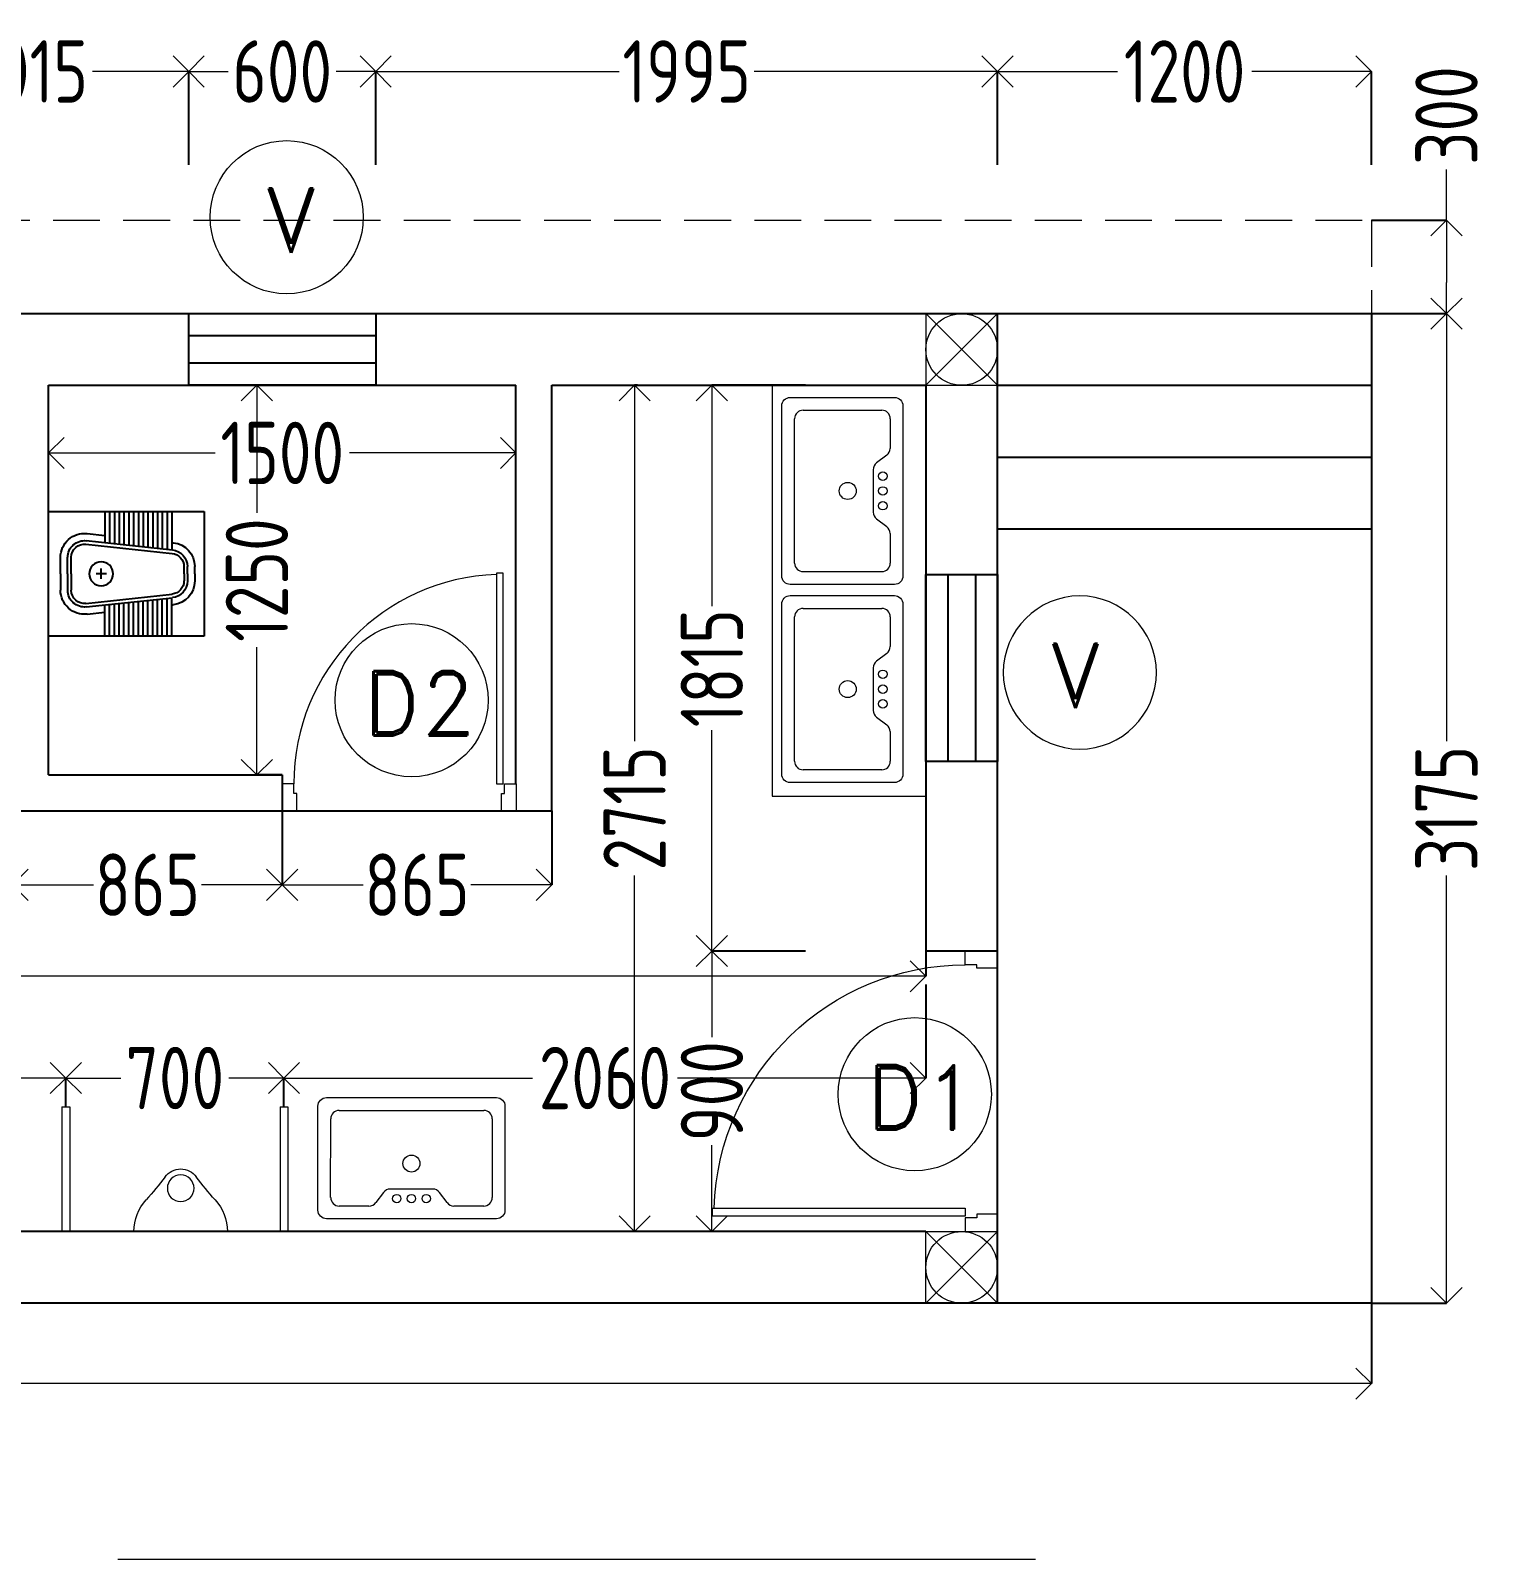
# Model space of a CAD drawing. Header units: inches. Extents: x -605 to 2991212, y -2872845 to 0.
# Drawn here: x 2292729 to 2297403, y -2839768 to -2834863 of the extents above; entities that cross this region are included whole.
import ezdxf

# ---------------------------------------------------------------- set-up
doc = ezdxf.new("R2010")
doc.units = ezdxf.units.IN
doc.header["$LTSCALE"] = 600
doc.header["$MEASUREMENT"] = 0
doc.linetypes.add('DASHED2', pattern=[0.375, 0.25, -0.125])
doc.layers.add('B-SANTECH', color=123, linetype='Continuous')
doc.layers.add('SnT-ROAD', color=25, linetype='Continuous')
for name, color, linetype, lineweight in [('DIM', 251, 'Continuous', 0), ('FURNITURE', 23, 'Continuous', 9), ('OBJET', 251, 'Continuous', 9), ('rRCC 2', 40, 'Continuous', 15), ('TEXT', 7, 'Continuous', 0)]:
    doc.layers.add(name, color=color, linetype=linetype, lineweight=lineweight)
doc.layers.add('window', color=7, linetype='Continuous', lineweight=15, true_color=0x735461)
doc.styles.add('DIM', font='geniso.shx', dxfattribs={"width": 0.85})
doc.styles.add('PV_ROMAND', font='romand.shx')
doc.dimstyles.new('ST-100', dxfattribs={"dimscale": 100, "dimtxt": 2.5, "dimasz": 2, "dimexe": 0.18, "dimexo": 0.0625, "dimgap": 0.2, "dimtad": 0, "dimdec": 0, "dimzin": 0, "dimdsep": 46, "dimtxsty": 'DIM', "dimblk": 'OPEN90', "dimcen": 0.09, "dimclrd": 256, "dimclrt": 7, "dimadec": 0, "dimazin": 0, "dimtfac": 1, "dimtdec": 0, "dimtofl": 0, "dimtmove": 0, "dimatfit": 3, "dimldrblk": 'OPEN90', "dimfxl": 1, "dimtolj": 1, "dimtzin": 0, "dimlwd": -1, "dimarcsym": 0})

# ---------------------------------------------------------------- blocks, each defined once
blk = doc.blocks.new('door1')
at = {"layer": 'FURNITURE', "ltscale": 10}
blk.add_line((-29102.45, -2427.68), (-29134.02, -2427.68), dxfattribs=at)
for points in [[(-29103.25, -2391.1), (-29103.25, -2423.54), (-29102.22, -2423.54), (-29102.22, -2391.1)], [(-29134.02, -2425.03), (-29134.47, -2425.03), (-29134.47, -2423.52), (-29136.24, -2423.52), (-29136.24, -2427.68), (-29134.02, -2427.68)], [(-29102.45, -2425.03), (-29102.01, -2425.03), (-29102.01, -2423.52), (-29100.24, -2423.52), (-29100.24, -2427.68), (-29102.45, -2427.68)]]:
    blk.add_lwpolyline(points, close=True, dxfattribs=at)
blk.add_arc((-29102.22, -2423.52), 32.24, 91.8346, 180, dxfattribs=at)
blk = doc.blocks.new('D1')
at = {"layer": 'TEXT'}
blk.add_circle((2456730.2, -2276732.2), 245.7, dxfattribs=at)
at = {"layer": 'TEXT', "insert": (2456573, -2276639.1), "char_height": 206.12, "attachment_point": 1, "style": 'PV_ROMAND'}
blk.add_mtext('D1', dxfattribs=at)
blk = doc.blocks.new('svsdsdcsd')
at = {"layer": 'OBJET', "linetype": 'ByBlock'}
for p, q in [((165026.23, -53640.84), (165026.23, -53633.05)), ((165027.08, -53632.21), (165041.39, -53632.21)), ((165042.23, -53633.05), (165042.23, -53640.84)), ((165031.46, -53640.33), (165030.7, -53641.34)), ((165036.34, -53640), (165032.13, -53640)), ((165037.77, -53641.34), (165037.01, -53640.33)), ((165030.02, -53641.68), (165027.08, -53641.68)), ((165041.39, -53641.68), (165038.44, -53641.68))]:
    blk.add_line(p, q, dxfattribs=at)
blk.add_lwpolyline([(165042.66, -53642.94), (165025.81, -53642.94, -0.414214), (165024.97, -53642.1), (165024.97, -53631.78, -0.414214), (165025.81, -53630.94), (165042.66, -53630.94, -0.414214), (165043.5, -53631.78), (165043.5, -53642.1, -0.414214)], format="xyb", close=True, dxfattribs=at)
for centre, radius in [((165034.23, -53637.47), 0.842), ((165032.77, -53640.95), 0.421), ((165034.23, -53640.95), 0.421), ((165035.7, -53640.95), 0.421)]:
    blk.add_circle(centre, radius, dxfattribs=at)
for centre, start, end in [((165027.08, -53633.05), 90, 180), ((165041.39, -53633.05), 0, 90), ((165027.08, -53640.84), 180, 270), ((165032.13, -53640.84), 90, 143.1301), ((165036.34, -53640.84), 36.8699, 90), ((165041.39, -53640.84), 270, 0), ((165030.02, -53640.84), 270, 323.1301), ((165038.44, -53640.84), 216.8699, 270)]:
    blk.add_arc(centre, 0.842, start, end, dxfattribs=at)
blk = doc.blocks.new('5TV')
at = {"layer": 'SnT-ROAD', "color": 5, "linetype": 'ByBlock'}
blk.add_lwpolyline([(2695000, -2336680.5), (2695000, -2337280.5), (2695230, -2337280.5), (2695230, -2336680.5)], close=True, dxfattribs=at)
for points in [[(2695070.9, -2337280.5), (2695070.9, -2336680.5)], [(2695159.1, -2337280.5), (2695159.1, -2336680.5)]]:
    blk.add_lwpolyline(points, dxfattribs=at)
blk = doc.blocks.new('V')
at = {"layer": 'TEXT'}
blk.add_circle((2924931.5, -2650683.9), 245.7, dxfattribs=at)
at = {"layer": 'TEXT', "insert": (2925023.1, -2650609.2), "char_height": 206.1, "attachment_point": 1, "rotation": 270, "style": 'PV_ROMAND'}
blk.add_mtext('V', dxfattribs=at)
blk = doc.blocks.new('_Open90')
at = {"color": 0, "linetype": 'ByBlock', "lineweight": -2}
for p, q in [((-0.5, 0.5), (0, 0)), ((0, 0), (-1, 0)), ((0, 0), (-0.5, -0.5))]:
    blk.add_line(p, q, dxfattribs=at)
blk = doc.blocks.new('*D2788')
at = {"layer": 'Defpoints', "color": 0}
for p in [(2284551.1, -2838946.3), (2297031.1, -2838946.3), (2297031.1, -2839204.3)]:
    blk.add_point(p, dxfattribs=at)
at = {"layer": 'DIM', "color": 0, "linetype": 'ByBlock', "lineweight": -2}
for p, q in [((2284551.1, -2838946.3), (2284551.1, -2839204.3)), ((2297031.1, -2838946.3), (2297031.1, -2839204.3))]:
    blk.add_line(p, q, dxfattribs=at)
at = {"layer": 'DIM', "linetype": 'ByBlock'}
for p, q in [((2284651.1, -2839204.3), (2290507.6, -2839204.3)), ((2296931.1, -2839204.3), (2291074.7, -2839204.3))]:
    blk.add_line(p, q, dxfattribs=at)
at = {"layer": 'DIM', "xscale": 100, "yscale": 100, "zscale": 100, "rotation": 180}
blk.add_blockref('_Open90', (2284551.1, -2839204.3), dxfattribs=at)
at = {"layer": 'DIM', "xscale": 100, "yscale": 100, "zscale": 100}
blk.add_blockref('_Open90', (2297031.1, -2839204.3), dxfattribs=at)
at = {"layer": 'DIM', "color": 7, "insert": (2290791.1, -2839204.3), "char_height": 200, "attachment_point": 5, "style": 'DIM'}
blk.add_mtext('\\A1;12480', dxfattribs=at)
blk = doc.blocks.new('Urinal')
at = {"layer": 'OBJET'}
blk.add_circle((2454060.82, -2300340.1), 1.71, dxfattribs=at)
for centre, radius, start, end in [((2454055.28, -2300340.1), 6, 47.5611, 90), ((2454083.62, -2300309.11), 36, 227.5611, 233.6632), ((2454060.82, -2300340.1), 2.48, 306.3368, 53.6632), ((2454083.62, -2300371.1), 36, 126.3368, 132.4389), ((2454055.28, -2300340.1), 6, 270, 312.4389)]:
    blk.add_arc(centre, radius, start, end, dxfattribs=at)
blk = doc.blocks.new('D2')
at = {"layer": 'TEXT'}
blk.add_circle((2458088.9, -2300413.6), 245.7, dxfattribs=at)
at = {"layer": 'TEXT', "insert": (2457931.8, -2300320.5), "char_height": 206.12, "attachment_point": 1, "style": 'PV_ROMAND'}
blk.add_mtext('D2', dxfattribs=at)
blk = doc.blocks.new('TGR5B')
at = {"layer": 'B-SANTECH', "color": 251}
for p, q in [((2745802, -2720722), (2744229, -2720722)), ((2744229, -2720722), (2744229, -2721981)), ((2744556, -2720722), (2744556, -2721109)), ((2744605, -2720722), (2744605, -2721104)), ((2744653, -2720722), (2744653, -2721099)), ((2744701, -2720722), (2744701, -2721093)), ((2744750, -2720722), (2744750, -2721088)), ((2744798, -2720722), (2744798, -2721083)), ((2744847, -2720722), (2744847, -2721078)), ((2744895, -2720722), (2744895, -2721073)), ((2744944, -2720722), (2744944, -2721068)), ((2744992, -2720722), (2744992, -2721062)), ((2745040, -2720722), (2745040, -2721057)), ((2745089, -2720722), (2745089, -2721052)), ((2745137, -2720722), (2745137, -2721047)), ((2745186, -2720722), (2745186, -2721042)), ((2745234, -2720722), (2745234, -2721036)), ((2745802, -2721981), (2745802, -2720722)), ((2744556, -2721036), (2744542, -2721038)), ((2745421, -2721016), (2744550, -2721110)), ((2745425, -2721052), (2744553, -2721146)), ((2745413, -2720944), (2745234, -2720963)), ((2745572, -2721351), (2745572, -2721185)), ((2745609, -2721351), (2745609, -2721185)), ((2745681, -2721351), (2745681, -2721185)), ((2744326, -2721351), (2744326, -2721278)), ((2744326, -2721351), (2744326, -2721424)), ((2744398, -2721351), (2744398, -2721278)), ((2744398, -2721351), (2744398, -2721424)), ((2744434, -2721351), (2744434, -2721278)), ((2744434, -2721351), (2744434, -2721424)), ((2745218, -2721351), (2745322, -2721351)), ((2745270, -2721403), (2745270, -2721299)), ((2745572, -2721351), (2745572, -2721518)), ((2745609, -2721351), (2745609, -2721518)), ((2745681, -2721351), (2745681, -2721518)), ((2744556, -2721667), (2744542, -2721665)), ((2745421, -2721686), (2744550, -2721593)), ((2745425, -2721650), (2744553, -2721557)), ((2744556, -2721981), (2744556, -2721593)), ((2744605, -2721981), (2744605, -2721599)), ((2744653, -2721981), (2744653, -2721604)), ((2744701, -2721981), (2744701, -2721609)), ((2744750, -2721981), (2744750, -2721614)), ((2744798, -2721981), (2744798, -2721619)), ((2744847, -2721981), (2744847, -2721625)), ((2744895, -2721981), (2744895, -2721630)), ((2744944, -2721981), (2744944, -2721635)), ((2744992, -2721981), (2744992, -2721640)), ((2745040, -2721981), (2745040, -2721645)), ((2745089, -2721981), (2745089, -2721651)), ((2745137, -2721981), (2745137, -2721656)), ((2745186, -2721981), (2745186, -2721661)), ((2745234, -2721981), (2745234, -2721666)), ((2745413, -2721758), (2745234, -2721739)), ((2744229, -2721981), (2745802, -2721981))]:
    blk.add_line(p, q, dxfattribs=at)
blk.add_circle((2745270, -2721351), 121, dxfattribs=at)
for centre, radius, start, end in [((2744568, -2721278), 242, 96.1155, 180), ((2745439, -2721185), 242, 0, 96.1155), ((2745439, -2721185), 169, 0, 96.1155), ((2745439, -2721185), 133, 0, 96.1155), ((2744568, -2721278), 169, 96.1155, 180), ((2744568, -2721278), 133, 96.1155, 180), ((2744568, -2721424), 242, 180, 263.8845), ((2744568, -2721424), 169, 180, 263.8845), ((2744568, -2721424), 133, 180, 263.8845), ((2745439, -2721518), 242, 263.8845, 0), ((2745439, -2721518), 169, 263.8845, 0), ((2745439, -2721518), 133, 263.8845, 0)]:
    blk.add_arc(centre, radius, start, end, dxfattribs=at)
blk = doc.blocks.new('*D2795')
at = {"layer": 'Defpoints', "color": 0}
for p in [(2292786.1, -2836218.2), (2294286.1, -2836218.2), (2294286.1, -2836218.2)]:
    blk.add_point(p, dxfattribs=at)
at = {"layer": 'DIM', "color": 0, "linetype": 'ByBlock', "lineweight": -2}
for p, q in [((2292786.1, -2836218.2), (2292786.1, -2836218.2)), ((2294286.1, -2836218.2), (2294286.1, -2836218.2))]:
    blk.add_line(p, q, dxfattribs=at)
at = {"layer": 'DIM', "linetype": 'ByBlock'}
for p, q in [((2292886.1, -2836218.2), (2293320.6, -2836218.2)), ((2294186.1, -2836218.2), (2293751.7, -2836218.2))]:
    blk.add_line(p, q, dxfattribs=at)
at = {"layer": 'DIM', "xscale": 100, "yscale": 100, "zscale": 100, "rotation": 180}
blk.add_blockref('_Open90', (2292786.1, -2836218.2), dxfattribs=at)
at = {"layer": 'DIM', "xscale": 100, "yscale": 100, "zscale": 100}
blk.add_blockref('_Open90', (2294286.1, -2836218.2), dxfattribs=at)
at = {"layer": 'DIM', "color": 7, "insert": (2293536.1, -2836218.2), "char_height": 200, "attachment_point": 5, "style": 'DIM'}
blk.add_mtext('\\A1;1500', dxfattribs=at)
blk = doc.blocks.new('*D2796')
at = {"layer": 'Defpoints', "color": 0}
for p in [(2294286.1, -2836001.3), (2293454.8, -2837251.3), (2293536.1, -2837251.3)]:
    blk.add_point(p, dxfattribs=at)
at = {"layer": 'DIM', "color": 0, "linetype": 'ByBlock', "lineweight": -2}
for p, q in [((2293754.8, -2836001.3), (2293454.8, -2836001.3)), ((2293536.1, -2837251.3), (2293454.8, -2837251.3))]:
    blk.add_line(p, q, dxfattribs=at)
at = {"layer": 'DIM', "linetype": 'ByBlock'}
for p, q in [((2293454.8, -2836101.3), (2293454.8, -2836410.7)), ((2293454.8, -2837151.3), (2293454.8, -2836841.9))]:
    blk.add_line(p, q, dxfattribs=at)
at = {"layer": 'DIM', "xscale": 100, "yscale": 100, "zscale": 100}
for p, rotation in [((2293454.8, -2836001.3), 90), ((2293454.8, -2837251.3), 270)]:
    blk.add_blockref('_Open90', p, dxfattribs=dict(at, rotation=rotation))
at = {"layer": 'DIM', "color": 7, "insert": (2293454.8, -2836626.3), "char_height": 200, "attachment_point": 5, "rotation": 90, "style": 'DIM'}
blk.add_mtext('\\A1;1250', dxfattribs=at)
blk = doc.blocks.new('*D2797')
at = {"layer": 'Defpoints', "color": 0}
for p in [(2295601.2, -2837816.3), (2295601.2, -2837897.3), (2287941.1, -2838239.2)]:
    blk.add_point(p, dxfattribs=at)
at = {"layer": 'DIM', "color": 0, "linetype": 'ByBlock', "lineweight": -2}
for p, q in [((2295601.2, -2837816.3), (2295601.2, -2837897.3)), ((2287941.1, -2838197.3), (2287941.1, -2837897.3))]:
    blk.add_line(p, q, dxfattribs=at)
at = {"layer": 'DIM', "linetype": 'ByBlock'}
for p, q in [((2288041.1, -2837897.3), (2291538.6, -2837897.3)), ((2295501.2, -2837897.3), (2292003.7, -2837897.3))]:
    blk.add_line(p, q, dxfattribs=at)
at = {"layer": 'DIM', "xscale": 100, "yscale": 100, "zscale": 100, "rotation": 180}
blk.add_blockref('_Open90', (2287941.1, -2837897.3), dxfattribs=at)
at = {"layer": 'DIM', "xscale": 100, "yscale": 100, "zscale": 100}
blk.add_blockref('_Open90', (2295601.2, -2837897.3), dxfattribs=at)
at = {"layer": 'DIM', "color": 7, "insert": (2291771.2, -2837897.3), "char_height": 200, "attachment_point": 5, "style": 'DIM'}
blk.add_mtext('\\A1;7660', dxfattribs=at)
blk = doc.blocks.new('*D2798')
at = {"layer": 'Defpoints', "color": 0}
for p in [(2294675.6, -2836001.3), (2294666.7, -2838716.3), (2294675.6, -2838716.3)]:
    blk.add_point(p, dxfattribs=at)
at = {"layer": 'DIM', "color": 0, "linetype": 'ByBlock', "lineweight": -2}
for p, q in [((2294675.6, -2836001.3), (2294666.7, -2836001.3)), ((2294675.6, -2838716.3), (2294666.7, -2838716.3))]:
    blk.add_line(p, q, dxfattribs=at)
at = {"layer": 'DIM', "linetype": 'ByBlock'}
for p, q in [((2294666.7, -2836101.3), (2294666.7, -2837143.3)), ((2294666.7, -2838616.3), (2294666.7, -2837574.3))]:
    blk.add_line(p, q, dxfattribs=at)
at = {"layer": 'DIM', "xscale": 100, "yscale": 100, "zscale": 100}
for p, rotation in [((2294666.7, -2836001.3), 90), ((2294666.7, -2838716.3), 270)]:
    blk.add_blockref('_Open90', p, dxfattribs=dict(at, rotation=rotation))
at = {"layer": 'DIM', "color": 7, "insert": (2294666.7, -2837358.8), "char_height": 200, "attachment_point": 5, "rotation": 90, "style": 'DIM'}
blk.add_mtext('\\A1;2715', dxfattribs=at)
blk = doc.blocks.new('*D2807')
at = {"layer": 'Defpoints', "color": 0}
for p in [(2292671.1, -2837366.3), (2293536.1, -2837366.3), (2293536.1, -2837603.8)]:
    blk.add_point(p, dxfattribs=at)
at = {"layer": 'DIM', "color": 0, "linetype": 'ByBlock', "lineweight": -2}
for p, q in [((2292671.1, -2837366.3), (2292671.1, -2837603.8)), ((2293536.1, -2837366.3), (2293536.1, -2837603.8))]:
    blk.add_line(p, q, dxfattribs=at)
at = {"layer": 'DIM', "linetype": 'ByBlock'}
for p, q in [((2292771.1, -2837603.8), (2292930.6, -2837603.8)), ((2293436.1, -2837603.8), (2293276.6, -2837603.8))]:
    blk.add_line(p, q, dxfattribs=at)
at = {"layer": 'DIM', "xscale": 100, "yscale": 100, "zscale": 100, "rotation": 180}
blk.add_blockref('_Open90', (2292671.1, -2837603.8), dxfattribs=at)
at = {"layer": 'DIM', "xscale": 100, "yscale": 100, "zscale": 100}
blk.add_blockref('_Open90', (2293536.1, -2837603.8), dxfattribs=at)
at = {"layer": 'DIM', "color": 7, "insert": (2293103.6, -2837603.8), "char_height": 200, "attachment_point": 5, "style": 'DIM'}
blk.add_mtext('\\A1;865', dxfattribs=at)
blk = doc.blocks.new('*D2808')
at = {"layer": 'Defpoints', "color": 0}
for p in [(2293536.1, -2837366.3), (2294401.1, -2837366.3), (2294401.1, -2837603.8)]:
    blk.add_point(p, dxfattribs=at)
at = {"layer": 'DIM', "color": 0, "linetype": 'ByBlock', "lineweight": -2}
for p, q in [((2293536.1, -2837366.3), (2293536.1, -2837603.8)), ((2294401.1, -2837366.3), (2294401.1, -2837603.8))]:
    blk.add_line(p, q, dxfattribs=at)
at = {"layer": 'DIM', "linetype": 'ByBlock'}
for p, q in [((2293636.1, -2837603.8), (2293795.6, -2837603.8)), ((2294301.1, -2837603.8), (2294141.6, -2837603.8))]:
    blk.add_line(p, q, dxfattribs=at)
at = {"layer": 'DIM', "xscale": 100, "yscale": 100, "zscale": 100, "rotation": 180}
blk.add_blockref('_Open90', (2293536.1, -2837603.8), dxfattribs=at)
at = {"layer": 'DIM', "xscale": 100, "yscale": 100, "zscale": 100}
blk.add_blockref('_Open90', (2294401.1, -2837603.8), dxfattribs=at)
at = {"layer": 'DIM', "color": 7, "insert": (2293968.6, -2837603.8), "char_height": 200, "attachment_point": 5, "style": 'DIM'}
blk.add_mtext('\\A1;865', dxfattribs=at)
blk = doc.blocks.new('*D2809')
at = {"layer": 'Defpoints', "color": 0}
for p in [(2295601.2, -2836001.3), (2294914.7, -2837816.3), (2295601.1, -2837816.3)]:
    blk.add_point(p, dxfattribs=at)
at = {"layer": 'DIM', "color": 0, "linetype": 'ByBlock', "lineweight": -2}
for p, q in [((2295214.7, -2836001.3), (2294914.7, -2836001.3)), ((2295214.7, -2837816.3), (2294914.7, -2837816.3))]:
    blk.add_line(p, q, dxfattribs=at)
at = {"layer": 'DIM', "linetype": 'ByBlock'}
for p, q in [((2294914.7, -2836101.3), (2294914.7, -2836710.3)), ((2294914.7, -2837716.3), (2294914.7, -2837107.3))]:
    blk.add_line(p, q, dxfattribs=at)
at = {"layer": 'DIM', "xscale": 100, "yscale": 100, "zscale": 100}
for p, rotation in [((2294914.7, -2836001.3), 90), ((2294914.7, -2837816.3), 270)]:
    blk.add_blockref('_Open90', p, dxfattribs=dict(at, rotation=rotation))
at = {"layer": 'DIM', "color": 7, "insert": (2294914.7, -2836908.8), "char_height": 200, "attachment_point": 5, "rotation": 90, "style": 'DIM'}
blk.add_mtext('\\A1;1815', dxfattribs=at)
blk = doc.blocks.new('*D2810')
at = {"layer": 'Defpoints', "color": 0}
for p in [(2295601.1, -2837816.3), (2294914.7, -2838716.3), (2295601.1, -2838716.3)]:
    blk.add_point(p, dxfattribs=at)
at = {"layer": 'DIM', "color": 0, "linetype": 'ByBlock', "lineweight": -2}
for p, q in [((2295214.7, -2837816.3), (2294914.7, -2837816.3)), ((2295214.7, -2838716.3), (2294914.7, -2838716.3))]:
    blk.add_line(p, q, dxfattribs=at)
at = {"layer": 'DIM', "linetype": 'ByBlock'}
for p, q in [((2294914.7, -2837916.3), (2294914.7, -2838093.2)), ((2294914.7, -2838616.3), (2294914.7, -2838439.3))]:
    blk.add_line(p, q, dxfattribs=at)
at = {"layer": 'DIM', "xscale": 100, "yscale": 100, "zscale": 100}
for p, rotation in [((2294914.7, -2837816.3), 90), ((2294914.7, -2838716.3), 270)]:
    blk.add_blockref('_Open90', p, dxfattribs=dict(at, rotation=rotation))
at = {"layer": 'DIM', "color": 7, "insert": (2294914.7, -2838266.3), "char_height": 200, "attachment_point": 5, "rotation": 90, "style": 'DIM'}
blk.add_mtext('\\A1;900', dxfattribs=at)
blk = doc.blocks.new('*D2819')
at = {"layer": 'Defpoints', "color": 0}
for p in [(2293236.1, -2834994.3), (2292221.1, -2835771.3), (2293236.1, -2835771.3)]:
    blk.add_point(p, dxfattribs=at)
at = {"layer": 'DIM', "color": 0, "linetype": 'ByBlock', "lineweight": -2}
for p, q in [((2292221.1, -2835294.3), (2292221.1, -2834994.3)), ((2293236.1, -2835294.3), (2293236.1, -2834994.3))]:
    blk.add_line(p, q, dxfattribs=at)
at = {"layer": 'DIM', "linetype": 'ByBlock'}
for p, q in [((2292321.1, -2834994.3), (2292530.1, -2834994.3)), ((2293136.1, -2834994.3), (2292927.1, -2834994.3))]:
    blk.add_line(p, q, dxfattribs=at)
at = {"layer": 'DIM', "xscale": 100, "yscale": 100, "zscale": 100, "rotation": 180}
blk.add_blockref('_Open90', (2292221.1, -2834994.3), dxfattribs=at)
at = {"layer": 'DIM', "xscale": 100, "yscale": 100, "zscale": 100}
blk.add_blockref('_Open90', (2293236.1, -2834994.3), dxfattribs=at)
at = {"layer": 'DIM', "color": 7, "insert": (2292728.6, -2834994.3), "char_height": 200, "attachment_point": 5, "style": 'DIM'}
blk.add_mtext('\\A1;1015', dxfattribs=at)
blk = doc.blocks.new('*D2820')
at = {"layer": 'Defpoints', "color": 0}
for p in [(2293836.1, -2834994.3), (2293236.1, -2835771.3), (2293836.1, -2835771.3)]:
    blk.add_point(p, dxfattribs=at)
at = {"layer": 'DIM', "color": 0, "linetype": 'ByBlock', "lineweight": -2}
for p, q in [((2293236.1, -2835294.3), (2293236.1, -2834994.3)), ((2293836.1, -2835294.3), (2293836.1, -2834994.3))]:
    blk.add_line(p, q, dxfattribs=at)
at = {"layer": 'DIM', "linetype": 'ByBlock'}
for p, q in [((2293336.1, -2834994.3), (2293363.1, -2834994.3)), ((2293736.1, -2834994.3), (2293709.2, -2834994.3))]:
    blk.add_line(p, q, dxfattribs=at)
at = {"layer": 'DIM', "xscale": 100, "yscale": 100, "zscale": 100, "rotation": 180}
blk.add_blockref('_Open90', (2293236.1, -2834994.3), dxfattribs=at)
at = {"layer": 'DIM', "xscale": 100, "yscale": 100, "zscale": 100}
blk.add_blockref('_Open90', (2293836.1, -2834994.3), dxfattribs=at)
at = {"layer": 'DIM', "color": 7, "insert": (2293536.1, -2834994.3), "char_height": 200, "attachment_point": 5, "style": 'DIM'}
blk.add_mtext('\\A1;600', dxfattribs=at)
blk = doc.blocks.new('*D2821')
at = {"layer": 'Defpoints', "color": 0}
for p in [(2295831.2, -2834994.3), (2293836.1, -2835771.3), (2295831.2, -2835771.3)]:
    blk.add_point(p, dxfattribs=at)
at = {"layer": 'DIM', "color": 0, "linetype": 'ByBlock', "lineweight": -2}
for p, q in [((2293836.1, -2835294.3), (2293836.1, -2834994.3)), ((2295831.2, -2835294.3), (2295831.2, -2834994.3))]:
    blk.add_line(p, q, dxfattribs=at)
at = {"layer": 'DIM', "linetype": 'ByBlock'}
for p, q in [((2293936.1, -2834994.3), (2294617.6, -2834994.3)), ((2295731.2, -2834994.3), (2295049.8, -2834994.3))]:
    blk.add_line(p, q, dxfattribs=at)
at = {"layer": 'DIM', "xscale": 100, "yscale": 100, "zscale": 100, "rotation": 180}
blk.add_blockref('_Open90', (2293836.1, -2834994.3), dxfattribs=at)
at = {"layer": 'DIM', "xscale": 100, "yscale": 100, "zscale": 100}
blk.add_blockref('_Open90', (2295831.2, -2834994.3), dxfattribs=at)
at = {"layer": 'DIM', "color": 7, "insert": (2294833.7, -2834994.3), "char_height": 200, "attachment_point": 5, "style": 'DIM'}
blk.add_mtext('\\A1;1995', dxfattribs=at)
blk = doc.blocks.new('*D2822')
at = {"layer": 'Defpoints', "color": 0}
for p in [(2297031.1, -2834994.3), (2295831.2, -2835771.3), (2297031.1, -2835771.3)]:
    blk.add_point(p, dxfattribs=at)
at = {"layer": 'DIM', "color": 0, "linetype": 'ByBlock', "lineweight": -2}
for p, q in [((2295831.2, -2835294.3), (2295831.2, -2834994.3)), ((2297031.1, -2835294.3), (2297031.1, -2834994.3))]:
    blk.add_line(p, q, dxfattribs=at)
at = {"layer": 'DIM', "linetype": 'ByBlock'}
for p, q in [((2295931.2, -2834994.3), (2296215.6, -2834994.3)), ((2296931.1, -2834994.3), (2296646.7, -2834994.3))]:
    blk.add_line(p, q, dxfattribs=at)
at = {"layer": 'DIM', "xscale": 100, "yscale": 100, "zscale": 100, "rotation": 180}
blk.add_blockref('_Open90', (2295831.2, -2834994.3), dxfattribs=at)
at = {"layer": 'DIM', "xscale": 100, "yscale": 100, "zscale": 100}
blk.add_blockref('_Open90', (2297031.1, -2834994.3), dxfattribs=at)
at = {"layer": 'DIM', "color": 7, "insert": (2296431.2, -2834994.3), "char_height": 200, "attachment_point": 5, "style": 'DIM'}
blk.add_mtext('\\A1;1200', dxfattribs=at)
blk = doc.blocks.new('*D2825')
at = {"layer": 'Defpoints', "color": 0}
for p in [(2297031.1, -2835771.3), (2297271.7, -2835771.3), (2297031.1, -2838946.3)]:
    blk.add_point(p, dxfattribs=at)
at = {"layer": 'DIM', "color": 0, "linetype": 'ByBlock', "lineweight": -2}
for p, q in [((2297031.1, -2835771.3), (2297271.7, -2835771.3)), ((2297031.1, -2838946.3), (2297271.7, -2838946.3))]:
    blk.add_line(p, q, dxfattribs=at)
at = {"layer": 'DIM', "linetype": 'ByBlock'}
for p, q in [((2297271.7, -2835871.3), (2297271.7, -2837143.3)), ((2297271.7, -2838846.3), (2297271.7, -2837574.3))]:
    blk.add_line(p, q, dxfattribs=at)
at = {"layer": 'DIM', "xscale": 100, "yscale": 100, "zscale": 100}
for p, rotation in [((2297271.7, -2835771.3), 90), ((2297271.7, -2838946.3), 270)]:
    blk.add_blockref('_Open90', p, dxfattribs=dict(at, rotation=rotation))
at = {"layer": 'DIM', "color": 7, "insert": (2297271.7, -2837358.8), "char_height": 200, "attachment_point": 5, "rotation": 90, "style": 'DIM'}
blk.add_mtext('\\A1;3175', dxfattribs=at)
blk = doc.blocks.new('*D2829')
at = {"layer": 'Defpoints', "color": 0}
for p in [(2297031.1, -2835471.2), (2297031.1, -2835771.3), (2297271.7, -2835771.3)]:
    blk.add_point(p, dxfattribs=at)
at = {"layer": 'DIM', "linetype": 'ByBlock'}
for p, q in [((2297271.7, -2835471.2), (2297271.7, -2835308.9)), ((2297271.7, -2835571.2), (2297271.7, -2835671.3))]:
    blk.add_line(p, q, dxfattribs=at)
at = {"layer": 'DIM', "color": 0, "linetype": 'ByBlock', "lineweight": -2}
for p, q in [((2297031.1, -2835471.2), (2297271.7, -2835471.2)), ((2297031.1, -2835771.3), (2297271.7, -2835771.3))]:
    blk.add_line(p, q, dxfattribs=at)
at = {"layer": 'DIM', "xscale": 100, "yscale": 100, "zscale": 100}
for p, rotation in [((2297271.7, -2835471.2), 90), ((2297271.7, -2835771.3), 270)]:
    blk.add_blockref('_Open90', p, dxfattribs=dict(at, rotation=rotation))
at = {"layer": 'DIM', "color": 7, "insert": (2297271.7, -2835135.8), "char_height": 200, "attachment_point": 5, "rotation": 90, "style": 'DIM'}
blk.add_mtext('\\A1;300', dxfattribs=at)
blk = doc.blocks.new('*D2837')
at = {"layer": 'Defpoints', "color": 0}
for p in [(2292841.6, -2838223.8), (2292141.6, -2838316.1), (2292841.6, -2838316)]:
    blk.add_point(p, dxfattribs=at)
at = {"layer": 'DIM', "color": 0, "linetype": 'ByBlock', "lineweight": -2}
for p, q in [((2292141.6, -2838316.1), (2292141.6, -2838223.8)), ((2292841.6, -2838316), (2292841.6, -2838223.8))]:
    blk.add_line(p, q, dxfattribs=at)
at = {"layer": 'DIM', "linetype": 'ByBlock'}
for p, q in [((2292241.6, -2838223.8), (2292318.5, -2838223.8)), ((2292741.6, -2838223.8), (2292664.7, -2838223.8))]:
    blk.add_line(p, q, dxfattribs=at)
at = {"layer": 'DIM', "xscale": 100, "yscale": 100, "zscale": 100, "rotation": 180}
blk.add_blockref('_Open90', (2292141.6, -2838223.8), dxfattribs=at)
at = {"layer": 'DIM', "xscale": 100, "yscale": 100, "zscale": 100}
blk.add_blockref('_Open90', (2292841.6, -2838223.8), dxfattribs=at)
at = {"layer": 'DIM', "color": 7, "insert": (2292491.6, -2838223.8), "char_height": 200, "attachment_point": 5, "style": 'DIM'}
blk.add_mtext('\\A1;700', dxfattribs=at)
blk = doc.blocks.new('*D2838')
at = {"layer": 'Defpoints', "color": 0}
for p in [(2293541.6, -2838223.8), (2292841.6, -2838316), (2293541.6, -2838316)]:
    blk.add_point(p, dxfattribs=at)
at = {"layer": 'DIM', "color": 0, "linetype": 'ByBlock', "lineweight": -2}
for p, q in [((2292841.6, -2838316), (2292841.6, -2838223.8)), ((2293541.6, -2838316), (2293541.6, -2838223.8))]:
    blk.add_line(p, q, dxfattribs=at)
at = {"layer": 'DIM', "linetype": 'ByBlock'}
for p, q in [((2292941.6, -2838223.8), (2293018.5, -2838223.8)), ((2293441.6, -2838223.8), (2293364.7, -2838223.8))]:
    blk.add_line(p, q, dxfattribs=at)
at = {"layer": 'DIM', "xscale": 100, "yscale": 100, "zscale": 100, "rotation": 180}
blk.add_blockref('_Open90', (2292841.6, -2838223.8), dxfattribs=at)
at = {"layer": 'DIM', "xscale": 100, "yscale": 100, "zscale": 100}
blk.add_blockref('_Open90', (2293541.6, -2838223.8), dxfattribs=at)
at = {"layer": 'DIM', "color": 7, "insert": (2293191.6, -2838223.8), "char_height": 200, "attachment_point": 5, "style": 'DIM'}
blk.add_mtext('\\A1;700', dxfattribs=at)
blk = doc.blocks.new('*D2839')
at = {"layer": 'Defpoints', "color": 0}
for p in [(2295601.2, -2837816.3), (2295601.2, -2838223.8), (2293541.6, -2838316)]:
    blk.add_point(p, dxfattribs=at)
at = {"layer": 'DIM', "color": 0, "linetype": 'ByBlock', "lineweight": -2}
for p, q in [((2295601.2, -2837923.8), (2295601.2, -2838223.8)), ((2293541.6, -2838316), (2293541.6, -2838223.8))]:
    blk.add_line(p, q, dxfattribs=at)
at = {"layer": 'DIM', "linetype": 'ByBlock'}
for p, q in [((2293641.6, -2838223.8), (2294338.8, -2838223.8)), ((2295501.2, -2838223.8), (2294804, -2838223.8))]:
    blk.add_line(p, q, dxfattribs=at)
at = {"layer": 'DIM', "xscale": 100, "yscale": 100, "zscale": 100, "rotation": 180}
blk.add_blockref('_Open90', (2293541.6, -2838223.8), dxfattribs=at)
at = {"layer": 'DIM', "xscale": 100, "yscale": 100, "zscale": 100}
blk.add_blockref('_Open90', (2295601.2, -2838223.8), dxfattribs=at)
at = {"layer": 'DIM', "color": 7, "insert": (2294571.4, -2838223.8), "char_height": 200, "attachment_point": 5, "style": 'DIM'}
blk.add_mtext('\\A1;2060', dxfattribs=at)

msp = doc.modelspace()

# ---------------------------------------------------------------- linework, layer by layer
at = {"layer": 'DIM', "linetype": 'DASHED2'}
msp.add_lwpolyline([(2284251.1, -2835471.2), (2297031.1, -2835471.2), (2297031.1, -2838946.3), (2284251.1, -2838946.3)], close=True, dxfattribs=at)
at = {"layer": 'DIM', "linetype": 'ByBlock'}
msp.add_lwpolyline([(2295953.2, -2839768.3), (2293008.2, -2839768.3)], dxfattribs=at)
at = {"layer": 'DIM', "color": 3, "linetype": 'ByBlock'}
for centre in [(2295716.2, -2835886.3), (2295716.2, -2838831.3)]:
    msp.add_circle(centre, 115, dxfattribs=at)
at = {"layer": 'OBJET', "linetype": 'ByBlock'}
msp.add_lwpolyline([(2295108, -2836001.3), (2295107.9, -2837319.1), (2295601.2, -2837319.1)], dxfattribs=at)
at = {"layer": 'rRCC 2', "color": 6}
for p, q in [((2295831.2, -2835771.3), (2295601.2, -2836001.3)), ((2295831.2, -2836001.3), (2295601.2, -2835771.3)), ((2295831.2, -2838946.3), (2295601.2, -2838716.3)), ((2295831.2, -2838716.3), (2295601.2, -2838946.3))]:
    msp.add_line(p, q, dxfattribs=at)
for points in [[(2295831.2, -2835771.3), (2295601.2, -2835771.3), (2295601.2, -2836001.3), (2295831.2, -2836001.3)], [(2295831.2, -2838946.3), (2295601.2, -2838946.3), (2295601.2, -2838716.3), (2295831.2, -2838716.3)]]:
    msp.add_lwpolyline(points, close=True, dxfattribs=at)
at = {"layer": 'SnT-ROAD', "color": 0, "linetype": 'ByBlock'}
for p, q in [((2292786.1, -2836001.3), (2294286.1, -2836001.3)), ((2292786.1, -2837251.3), (2292786.1, -2836001.3)), ((2294286.1, -2837279.7), (2294286.1, -2836001.3)), ((2294401.1, -2836001.3), (2295601.2, -2836001.3)), ((2294401.1, -2837366.3), (2294401.1, -2836001.3)), ((2295601.2, -2836001.3), (2295601.2, -2837816.3)), ((2295831.1, -2836001.3), (2297031.1, -2836001.3)), ((2295831.1, -2836231.3), (2297031.1, -2836231.3)), ((2295831.1, -2836461.3), (2297031.1, -2836461.3)), ((2292786.1, -2837251.3), (2293536.1, -2837251.3)), ((2287941.1, -2837366.3), (2294401.1, -2837366.3)), ((2295601.2, -2838716.3), (2287941.1, -2838716.3))]:
    msp.add_line(p, q, dxfattribs=at)
msp.add_lwpolyline([(2284551.1, -2835771.3), (2297031.1, -2835771.3), (2297031.1, -2838946.3), (2284551.1, -2838946.3)], close=True, dxfattribs=at)
for points in [[(2295831.1, -2838946.3), (2295831.1, -2835771.3)], [(2293536.1, -2837251.3), (2293536.1, -2837366.3)], [(2295831.2, -2837816.3), (2295601.1, -2837816.3)]]:
    msp.add_lwpolyline(points, dxfattribs=at)
at = {"layer": 'window', "color": 146, "linetype": 'ByBlock', "true_color": 0x105689}
for p, q in [((2292829.1, -2838316), (2292829.1, -2838716)), ((2292854.1, -2838316), (2292854.1, -2838716)), ((2293529.1, -2838316), (2293529.1, -2838716)), ((2293554.1, -2838316), (2293554.1, -2838716))]:
    msp.add_line(p, q, dxfattribs=at)
for points in [[(2292829.1, -2838316), (2292854.1, -2838316)], [(2293529.1, -2838316), (2293554.1, -2838316)]]:
    msp.add_lwpolyline(points, dxfattribs=at)

# ---------------------------------------------------------------- block references
at = {"xscale": 32.38636363635602, "yscale": 32.38636363635602, "zscale": 32.38636363635602}
for p, rotation in [((557819, -8181066), 89.99561732427179), ((557818.9, -8181701.8), 89.99561732427179), ((-3050775.1, -1100966.7), 359.9956173242718)]:
    msp.add_blockref('svsdsdcsd', p, dxfattribs=dict(at, rotation=rotation))
at = {"layer": 'DIM', "linetype": 'ByBlock', "rotation": 89.99999999997013}
msp.add_blockref('V', (-357133.3, -5760393.4), dxfattribs=at)
at = {"layer": 'DIM', "linetype": 'ByBlock', "xscale": -1, "rotation": 270.0000000000299}
msp.add_blockref('V', (4946779.1, -5761854.2), dxfattribs=at)
at = {"layer": 'FURNITURE'}
for p, xscale, yscale, zscale, rotation in [((2900537.3, -2786743.3), 20.83333333353717, 20.83333333353717, 20.83333333353717, 0.004382675727982102), ((2235083.5, -3566217.6), -25.00000000022911, 25.00000000022915, 25.00000000022915, 89.9956173242717)]:
    msp.add_blockref('door1', p, dxfattribs=dict(at, xscale=xscale, yscale=yscale, zscale=zscale, rotation=rotation))
at = {"layer": 'SnT-ROAD', "color": 1, "linetype": 'ByBlock', "xscale": -1}
for p, rotation in [((-43650.5, -140950), 90.00438233378783), ((-399220, -5174095.4), 180.004382333788)]:
    msp.add_blockref('5TV', p, dxfattribs=dict(at, rotation=rotation))
at = {"layer": 'SnT-ROAD', "color": 1, "linetype": 'ByBlock', "xscale": -0.3177220049753496, "yscale": 0.3177220049753496, "zscale": 0.3177220049753496}
msp.add_blockref('TGR5B', (3165188, -1971972.8), dxfattribs=at)
at = {"layer": 'SnT-ROAD', "color": 4, "linetype": 'ByBlock'}
for name, p, rotation in [('D2', (-163961.8, -536409.9), 359.9956173242717), ('D1', (-160990.4, -561355.6), 359.9956173242718)]:
    msp.add_blockref(name, p, dxfattribs=dict(at, rotation=rotation))
at = {"layer": 'SnT-ROAD', "color": 4, "linetype": 'ByBlock', "xscale": -24.99999999999999, "yscale": 25, "zscale": 25, "rotation": 270.0043826757277}
msp.add_blockref('Urinal', (59806405.5, -64185698.9), dxfattribs=at)

# ---------------------------------------------------------------- dimensions: what is measured, and where the dimension line sits
at = {"layer": 'DIM', "linetype": 'ByBlock'}
for base, p1, p2, override, picture, middle in [((2293236.1, -2834994.3), (2292221.1, -2835771.3), (2293236.1, -2835771.3), {"dimtxt": 2, "dimasz": 1, "dimexe": 0, "dimexo": 0, "dimtmove": 1, "dimfxl": 3, "dimfxlon": 1, "dimtfillclr": 256, "dimarcsym": 1}, '*D2819', (2292728.6, -2834994.3)), ((2293836.1, -2834994.3), (2293236.1, -2835771.3), (2293836.1, -2835771.3), {"dimtxt": 2, "dimasz": 1, "dimexe": 0, "dimexo": 0, "dimtmove": 1, "dimfxl": 3, "dimfxlon": 1, "dimtfillclr": 256, "dimarcsym": 1}, '*D2820', (2293536.1, -2834994.3)), ((2295831.2, -2834994.3), (2293836.1, -2835771.3), (2295831.2, -2835771.3), {"dimtxt": 2, "dimasz": 1, "dimexe": 0, "dimexo": 0, "dimtmove": 1, "dimfxl": 3, "dimfxlon": 1, "dimtfillclr": 256, "dimarcsym": 1}, '*D2821', (2294833.7, -2834994.3)), ((2297031.1, -2834994.3), (2295831.2, -2835771.3), (2297031.1, -2835771.3), {"dimtxt": 2, "dimasz": 1, "dimexe": 0, "dimexo": 0, "dimtmove": 1, "dimfxl": 3, "dimfxlon": 1, "dimtfillclr": 256, "dimarcsym": 1}, '*D2822', (2296431.2, -2834994.3)), ((2294286.1, -2836218.2), (2292786.1, -2836218.2), (2294286.1, -2836218.2), {"dimtxt": 2, "dimasz": 1, "dimexe": 0, "dimexo": 0, "dimblk": 'Open90', "dimfxl": 3, "dimfxlon": 1, "dimtfillclr": 256, "dimarcsym": 1}, '*D2795', (2293536.1, -2836218.2)), ((2293536.1, -2837603.8), (2292671.1, -2837366.3), (2293536.1, -2837366.3), {"dimtxt": 2, "dimasz": 1, "dimexe": 0, "dimexo": 0, "dimtmove": 1, "dimfxl": 3, "dimfxlon": 1, "dimtfillclr": 256, "dimarcsym": 1}, '*D2807', (2293103.6, -2837603.8)), ((2294401.1, -2837603.8), (2293536.1, -2837366.3), (2294401.1, -2837366.3), {"dimtxt": 2, "dimasz": 1, "dimexe": 0, "dimexo": 0, "dimtmove": 1, "dimfxl": 3, "dimfxlon": 1, "dimtfillclr": 256, "dimarcsym": 1}, '*D2808', (2293968.6, -2837603.8)), ((2295601.2, -2838223.8), (2293541.6, -2838316), (2295601.2, -2837816.3), {"dimtxt": 2, "dimasz": 1, "dimexe": 0, "dimexo": 0, "dimtmove": 1, "dimfxl": 3, "dimfxlon": 1, "dimtfillclr": 256, "dimarcsym": 1}, '*D2839', (2294571.4, -2838223.8)), ((2292841.6, -2838223.8), (2292141.6, -2838316.1), (2292841.6, -2838316), {"dimtxt": 2, "dimasz": 1, "dimexe": 0, "dimexo": 0, "dimtmove": 1, "dimfxl": 3, "dimfxlon": 1, "dimtfillclr": 256, "dimarcsym": 1}, '*D2837', (2292491.6, -2838223.8)), ((2293541.6, -2838223.8), (2292841.6, -2838316), (2293541.6, -2838316), {"dimtxt": 2, "dimasz": 1, "dimexe": 0, "dimexo": 0, "dimtmove": 1, "dimfxl": 3, "dimfxlon": 1, "dimtfillclr": 256, "dimarcsym": 1}, '*D2838', (2293191.6, -2838223.8)), ((2297031.1, -2839204.3), (2284551.1, -2838946.3), (2297031.1, -2838946.3), {"dimtxt": 2, "dimasz": 1, "dimexe": 0, "dimexo": 0, "dimblk": 'Open90', "dimfxl": 3, "dimfxlon": 1, "dimtfillclr": 256, "dimarcsym": 1}, '*D2788', (2290791.1, -2839204.3))]:
    dim = msp.add_linear_dim(base=base, p1=p1, p2=p2, dimstyle='ST-100', override=override, dxfattribs=at)
    dim.commit()
    dim.dimension.update_dxf_attribs({"geometry": picture, "text_midpoint": middle})
dim = msp.add_linear_dim(base=(2297271.7, -2835771.3), p1=(2297031.1, -2835471.2), p2=(2297031.1, -2835771.3), angle=90, dimstyle='ST-100', override={"dimtxt": 2, "dimasz": 1, "dimexe": 0, "dimexo": 0, "dimblk": 'Open90', "dimfxl": 3, "dimfxlon": 1, "dimtfillclr": 256, "dimarcsym": 1}, dxfattribs=at)
dim.commit()
dim.dimension.update_dxf_attribs({"geometry": '*D2829', "text_midpoint": (2297271.7, -2835135.8), "dimtype": 160})
for base, p1, p2, picture, middle in [((2297271.7, -2835771.3), (2297031.1, -2838946.3), (2297031.1, -2835771.3), '*D2825', (2297271.7, -2837358.8)), ((2293454.8, -2837251.3), (2294286.1, -2836001.3), (2293536.1, -2837251.3), '*D2796', (2293454.8, -2836626.3)), ((2294666.7, -2838716.3), (2294675.6, -2836001.3), (2294675.6, -2838716.3), '*D2798', (2294666.7, -2837358.8)), ((2294914.7, -2837816.3), (2295601.2, -2836001.3), (2295601.1, -2837816.3), '*D2809', (2294914.7, -2836908.8)), ((2294914.7, -2838716.3), (2295601.1, -2837816.3), (2295601.1, -2838716.3), '*D2810', (2294914.7, -2838266.3))]:
    dim = msp.add_linear_dim(base=base, p1=p1, p2=p2, angle=90, dimstyle='ST-100', override={"dimtxt": 2, "dimasz": 1, "dimexe": 0, "dimexo": 0, "dimblk": 'Open90', "dimfxl": 3, "dimfxlon": 1, "dimtfillclr": 256, "dimarcsym": 1}, dxfattribs=at)
    dim.commit()
    dim.dimension.update_dxf_attribs({"geometry": picture, "text_midpoint": middle})
dim = msp.add_linear_dim(base=(2295601.2, -2837897.3), p1=(2287941.1, -2838239.2), p2=(2295601.2, -2837816.3), dimstyle='ST-100', override={"dimtxt": 2, "dimasz": 1, "dimexe": 0, "dimexo": 0, "dimblk": 'Open90', "dimfxl": 3, "dimfxlon": 1, "dimtfillclr": 256, "dimarcsym": 1}, dxfattribs=at)
dim.commit()
dim.dimension.update_dxf_attribs({"geometry": '*D2797', "text_midpoint": (2291771.2, -2837897.3), "dimtype": 160})

doc.saveas('drawing.dxf')
